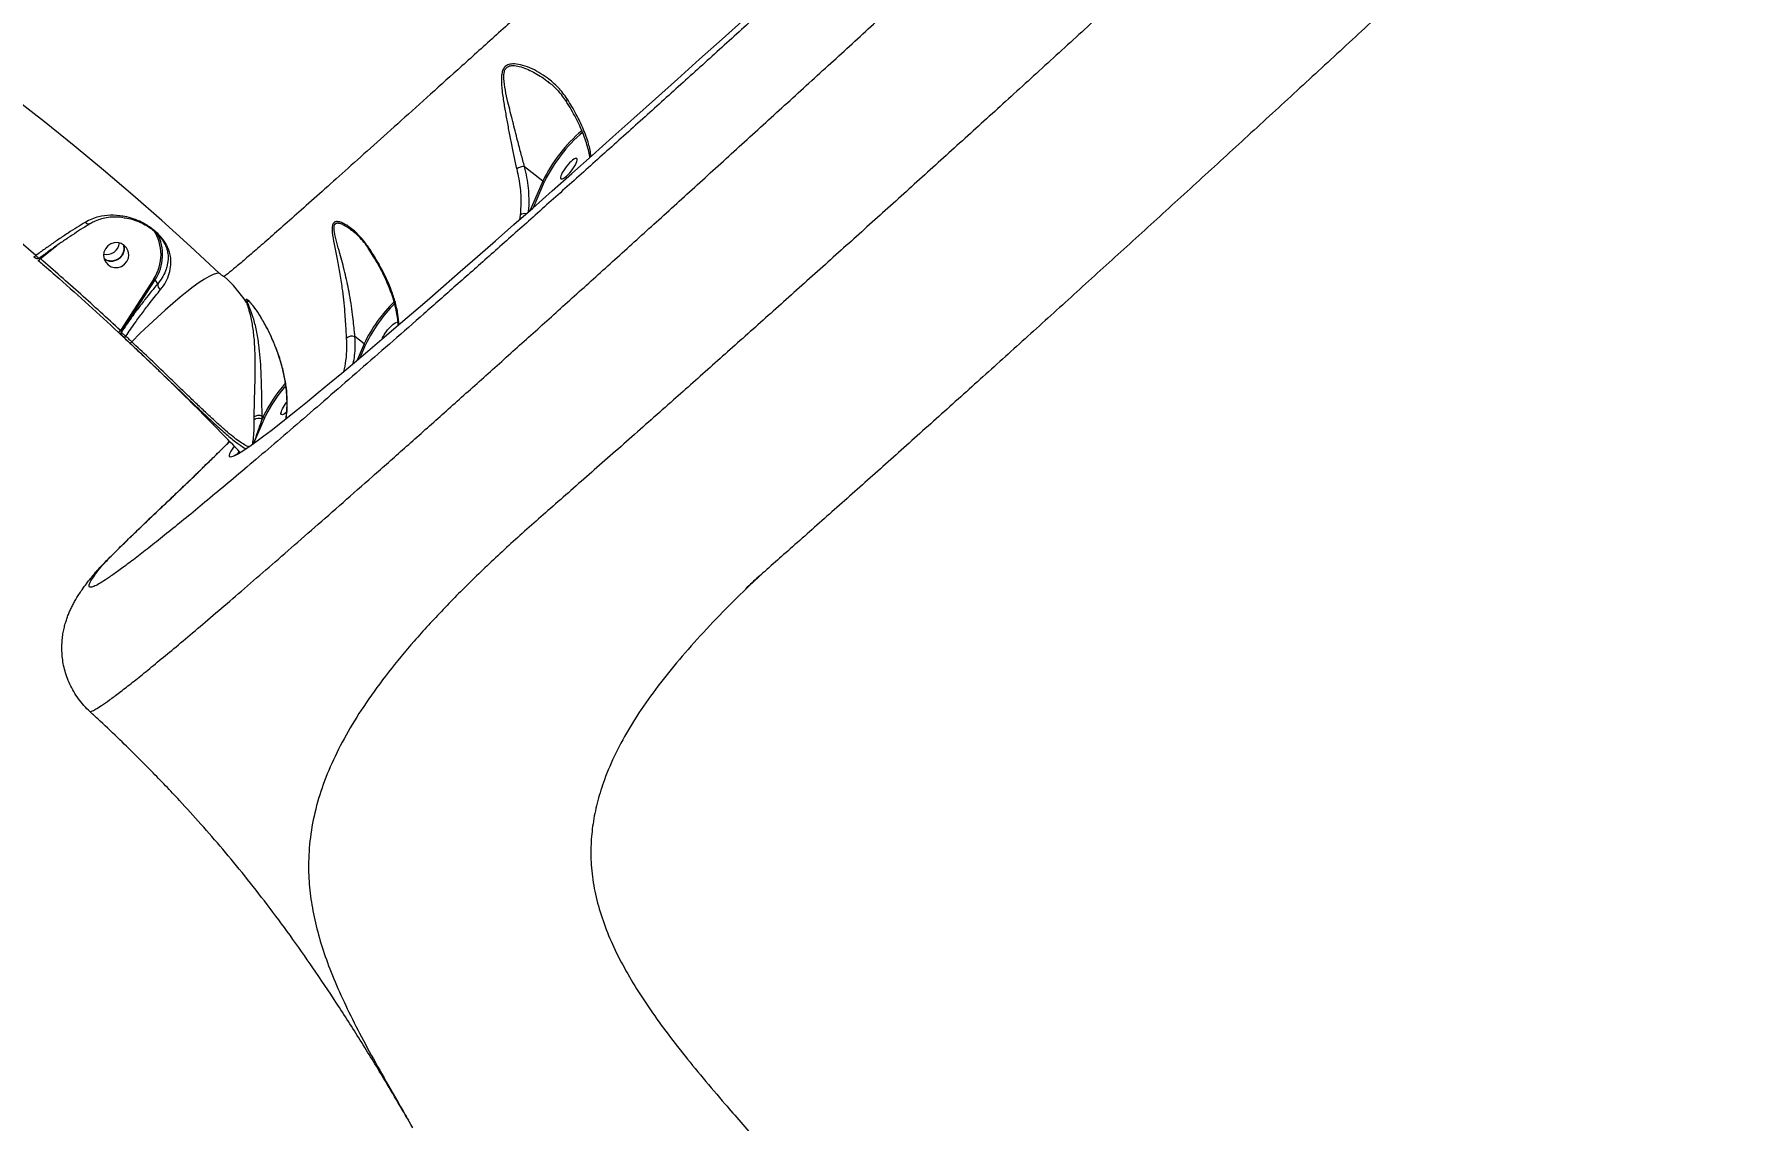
# Model space of a CAD drawing. Header units: millimetres. Extents: x -8422 to 28150, y -6982 to 5510.
# Drawn here: x 4501 to 5104, y 1010 to 1396 of the extents above; entities that cross this region are included whole.
import ezdxf

# ---------------------------------------------------------------- set-up
doc = ezdxf.new("R2010")
doc.units = ezdxf.units.MM
doc.layers.add('DIKOM_ОБЪЕКТ', color=7, linetype='Continuous')
doc.layers.add('DIKOM_РАЗМЕР_ОБЪЕКТА', color=7, linetype='Continuous')
doc.styles.add('style1', font='arial.ttf', dxfattribs={"width": 0.8})
doc.dimstyles.new('1-50', dxfattribs={"dimtxt": 300, "dimasz": 200, "dimexe": 100, "dimexo": 0, "dimgap": 100, "dimtad": 1, "dimdec": 0, "dimtxsty": 'style1', "dimcen": 0, "dimclrd": 7, "dimclre": 7, "dimadec": 1, "dimazin": 2, "dimtfac": 1, "dimtdec": 0, "dimtmove": 1, "dimatfit": 3, "dimfxl": 0, "dimlwd": 25, "dimlwe": 18, "dimarcsym": 0})

# ---------------------------------------------------------------- blocks, each defined once
blk = doc.blocks.new('*D1')
at = {"layer": 'Defpoints', "color": 0, "transparency": 16777216}
for p in [(-5348.28, 1737.01), (6047.45, 1360.22), (6047.45, -3315.33)]:
    blk.add_point(p, dxfattribs=at)
at = {"layer": 'DIKOM_РАЗМЕР_ОБЪЕКТА', "color": 7, "lineweight": 18, "transparency": 16777216}
for p, q in [((-5348.28, 1737.01), (-5348.28, -3415.33)), ((6047.45, 1360.22), (6047.45, -3415.33))]:
    blk.add_line(p, q, dxfattribs=at)
at = {"layer": 'DIKOM_РАЗМЕР_ОБЪЕКТА', "color": 7, "lineweight": 25, "transparency": 16777216}
blk.add_line((-5148.28, -3315.33), (5847.45, -3315.33), dxfattribs=at)
at = {"layer": 'DIKOM_РАЗМЕР_ОБЪЕКТА', "color": 7, "transparency": 16777216}
for points in [[(-5148.28, -3282), (-5148.28, -3348.67), (-5348.28, -3315.33)], [(5847.45, -3282), (5847.45, -3348.67), (6047.45, -3315.33)]]:
    blk.add_solid(points, dxfattribs=at)
at = {"layer": 'DIKOM_РАЗМЕР_ОБЪЕКТА', "color": 0, "transparency": 16777216, "insert": (349.59, -3062.16), "char_height": 300, "attachment_point": 5, "style": 'style1'}
blk.add_mtext('11400', dxfattribs=at)

msp = doc.modelspace()

# ---------------------------------------------------------------- linework, layer by layer
at = {"layer": 'DIKOM_ОБЪЕКТ', "color": 7, "linetype": 'Continuous', "lineweight": 15}
for p, q in [((4683.68, 1378.39), (4683.87, 1378.22)), ((4681.57, 1343.32), (4675.17, 1348.48)), ((4681.57, 1343.32), (4677.13, 1333.03)), ((4678.27, 1334.03), (4682.24, 1343.25)), ((4520.92, 1328.21), (4520.89, 1328.2)), ((4673.59, 1331.34), (4673.33, 1329.69)), ((4503.34, 1315.87), (4509.2, 1320.52)), ((4501.8, 1315.92), (4501.74, 1315.97)), ((4619.91, 1319.22), (4619.89, 1319.25)), ((4543.58, 1308.69), (4531.73, 1290.42)), ((4532.08, 1289.9), (4544.04, 1308.35)), ((4545, 1307), (4544.04, 1308.35)), ((4580.09, 1297.37), (4579.98, 1297.53)), ((4581.52, 1295.19), (4581.08, 1295.92)), ((4532.08, 1289.9), (4532.08, 1289.9)), ((4532.23, 1288.64), (4532.23, 1288.64)), ((4618.18, 1285.62), (4614.96, 1288.21)), ((4618.18, 1285.62), (4615.69, 1279.85)), ((4616.8, 1280.78), (4618.86, 1285.55)), ((4579.08, 1250.41), (4583.11, 1259.76)), ((4579.12, 1259.71), (4579.11, 1258.63)), ((4582.08, 1260.12), (4582.08, 1260.12)), ((4582.44, 1259.83), (4582.08, 1260.12)), ((4582.08, 1258.99), (4582.08, 1260.12)), ((4582.44, 1259.83), (4582.08, 1258.99)), ((4573.36, 1246.68), (4573.75, 1247.42)), ((4544.28, 1225.73), (4544.52, 1225.94)), ((4753.68, 1198.91), (4753.82, 1199.04))]:
    msp.add_line(p, q, dxfattribs=at)
at = {"layer": 'DIKOM_ОБЪЕКТ', "color": 7, "linetype": 'Continuous', "lineweight": 15, "flags": 128}
for points in [[(4573.68, 1246.8), (4574.61, 1247.37), (4576.22, 1248.42), (4578.09, 1249.71), (4580.21, 1251.23), (4582.58, 1252.99), (4585.2, 1254.98), (4588.06, 1257.2), (4591.17, 1259.66), (4594.52, 1262.34), (4598.1, 1265.24), (4601.93, 1268.37), (4605.98, 1271.72), (4610.26, 1275.29), (4614.77, 1279.07), (4619.5, 1283.07), (4624.45, 1287.27), (4629.61, 1291.67), (4634.98, 1296.28), (4640.56, 1301.09), (4646.33, 1306.09), (4652.3, 1311.27), (4658.47, 1316.65), (4664.81, 1322.2), (4671.34, 1327.93), (4678.04, 1333.83), (4684.91, 1339.89), (4691.94, 1346.12), (4699.13, 1352.5), (4706.47, 1359.04), (4713.96, 1365.72), (4721.59, 1372.53), (4729.35, 1379.49), (4737.23, 1386.57), (4745.24, 1393.77), (4753.35, 1401.09)], [(4566.77, 1310.76), (4556.65, 1320.14), (4546.44, 1329.35), (4536.14, 1338.38), (4525.76, 1347.22), (4515.32, 1355.88), (4504.8, 1364.35), (4494.23, 1372.61), (4483.61, 1380.67), (4472.94, 1388.52), (4463.8, 1395.04)], [(4501.73, 1317), (4495.7, 1322.14), (4489.65, 1327.22), (4483.57, 1332.23), (4477.47, 1337.18), (4471.35, 1342.07), (4465.21, 1346.89), (4459.05, 1351.65), (4452.87, 1356.34)], [(4527.38, 1313.66), (4528.46, 1313.01), (4529.69, 1312.7), (4530.97, 1312.74), (4532.18, 1313.14), (4533.24, 1313.87), (4534.06, 1314.85), (4534.56, 1316.02), (4534.72, 1317.28), (4534.51, 1318.53), (4533.96, 1319.66), (4533.1, 1320.59), (4532.02, 1321.24), (4530.79, 1321.55), (4529.51, 1321.51), (4528.3, 1321.11), (4527.24, 1320.38), (4526.43, 1319.4), (4525.92, 1318.23), (4525.77, 1316.97), (4525.97, 1315.72), (4526.53, 1314.59), (4527.38, 1313.66)], [(4566.77, 1310.76), (4565.83, 1310.64), (4564.65, 1310.24), (4563.22, 1309.56), (4561.57, 1308.6), (4559.69, 1307.37), (4557.6, 1305.88), (4555.33, 1304.15), (4552.89, 1302.18), (4550.29, 1299.99), (4547.57, 1297.6), (4544.73, 1295.02), (4541.8, 1292.28), (4538.81, 1289.4), (4535.78, 1286.4)], [(4533.04, 1287.89), (4533.3, 1287.64), (4533.57, 1287.4), (4533.83, 1287.15), (4534.09, 1286.9), (4534.35, 1286.66), (4534.62, 1286.41), (4534.88, 1286.16), (4535.14, 1285.92)], [(4535.78, 1286.4), (4535.52, 1286.65), (4535.25, 1286.89), (4534.99, 1287.14), (4534.73, 1287.39), (4534.47, 1287.63), (4534.2, 1287.88), (4533.94, 1288.12), (4533.68, 1288.37)], [(4572.26, 1249.52), (4571.64, 1248.66), (4570.94, 1247.56), (4570.5, 1246.7), (4570.31, 1246.08), (4570.38, 1245.69)], [(4570.38, 1245.69), (4570.71, 1245.55), (4571.3, 1245.65), (4572.15, 1245.98), (4573.25, 1246.56), (4573.68, 1246.8)]]:
    msp.add_lwpolyline(points, dxfattribs=at)
at = {"layer": 'DIKOM_ОБЪЕКТ', "color": 7, "linetype": 'Continuous', "lineweight": 15}
for centre, radius, start, end in [((4690.88, 1371.86), 0.929, 132.61405, 199.83245), ((4730.48, 1319.74), 54.3, 130.08243, 154.25762), ((4729.97, 1320.15), 53.03, 130.20213, 154.17396), ((4674.73, 1344.58), 3.93, 83.58658, 127.50424), ((4681.95, 1343.75), 0.574, 227.9648, 300.3726), ((4675.05, 1329.39), 2.44, 75.19556, 126.87696), ((4520.53, 1329.65), 1.49, 215.48155, 283.75347), ((4530.4, 1317.33), 15.75, 326.74274, 33.32519), ((4526.87, 1321.88), 4.54, 256.11557, 354.50956), ((4530.44, 1317.27), 16.27, 326.76478, 27.81149), ((4620.45, 1319.48), 0.6, 152.91973, 202.52087), ((4500.86, 1317.55), 1.03, 281.82912, 327.82258), ((4502.08, 1316.65), 1.48, 289.68669, 328.00245), ((4541.99, 1305.99), 3.12, 49.00159, 59.59224), ((4534.48, 1272.46), 50.41, 33.62727, 47.38008), ((4547.05, 1306.66), 2.08, 170.63013, 239.20754), ((4577.81, 1301.43), 1.72, 217.73588, 242.9217), ((4667.3, 1261.84), 54.57, 134.77892, 154.173), ((4666.89, 1262.2), 53.41, 135.13093, 154.07521), ((4530.48, 1291.27), 1.5, 287.79308, 325.77236), ((4532.91, 1289.36), 0.99, 147.04205, 226.67425), ((4532.91, 1289.36), 0.99, 147.04263, 226.67367), ((4532.55, 1289.2), 1.4, 290.47966, 323.49462), ((4534.62, 1287.26), 1.44, 291.08317, 323.17712), ((4613.9, 1285.6), 2.81, 67.78672, 135.84373), ((4618.56, 1286.04), 0.574, 227.97561, 300.36179), ((4627.84, 1238.27), 50.27, 138.38574, 154.5935), ((4627.15, 1238.81), 48.77, 138.90975, 154.55462), ((4580.88, 1256.47), 2.79, 64.66832, 129.37511), ((4582.82, 1260.26), 0.576, 227.92564, 300.07625)]:
    msp.add_arc(centre, radius, start, end, dxfattribs=at)
at = {"layer": 'DIKOM_ОБЪЕКТ', "color": 7, "linetype": 'Continuous', "lineweight": 15, "extrusion": (0, 0, -1)}
msp.add_ellipse((4690.84, 1347.77), major_axis=(-2.82, -3.57), ratio=0.25693, dxfattribs=at)
for centre, start_param, end_param in [((4627.35, 1289.71), 0.671157, 3.181745), ((4591.67, 1264.15), 5.306362, 7.876557)]:
    msp.add_ellipse(centre, major_axis=(-2.82, -3.57), ratio=0.25693, start_param=start_param, end_param=end_param, dxfattribs=at)
at = {"layer": 'DIKOM_ОБЪЕКТ', "color": 7, "linetype": 'Continuous', "lineweight": 15}
for points, knots in [([(5235.76, 1864.88), (5236.82, 1865.57), (5238.95, 1866.94), (5240.91, 1867.9), (5242.09, 1868.18), (5242.55, 1867.86), (5242.4, 1866.97), (5241.62, 1865.49), (5240.18, 1863.39), (5238.06, 1860.66), (5235.29, 1857.33), (5231.9, 1853.45), (5227.92, 1849.04), (5223.38, 1844.12), (5218.25, 1838.67), (5212.49, 1832.63), (5206.07, 1826), (5198.99, 1818.76), (5191.34, 1811.01), (5183.2, 1802.83), (5174.6, 1794.25), (5165.59, 1785.31), (5156.09, 1775.94), (5146.02, 1766.06), (5135.38, 1755.67), (5124.17, 1744.77), (5112.53, 1733.49), (5100.57, 1721.95), (5088.33, 1710.18), (5075.84, 1698.21), (5063.02, 1685.95), (5049.75, 1673.31), (5036.06, 1660.3), (5021.95, 1646.93), (5007.58, 1633.36), (4992.4, 1619.04), (4976.38, 1603.98), (4959.53, 1588.19), (4942.39, 1572.16), (4924.97, 1555.92), (4907.33, 1539.52), (4890.53, 1523.94), (4874.63, 1509.22), (4859.64, 1495.39), (4844.69, 1481.62), (4829.66, 1467.81), (4814.58, 1453.98), (4799.47, 1440.17), (4784.52, 1426.53), (4769.88, 1413.21), (4755.58, 1400.24), (4741.64, 1387.61), (4727.93, 1375.24), (4714.37, 1363.03), (4700.97, 1351), (4687.77, 1339.2), (4674.92, 1327.74), (4662.57, 1316.76), (4650.72, 1306.27), (4639.37, 1296.27), (4628.44, 1286.67), (4617.84, 1277.42), (4607.62, 1268.53), (4597.8, 1260.05), (4588.5, 1252.06), (4579.82, 1244.66), (4571.76, 1237.85), (4564.31, 1231.61), (4557.41, 1225.9), (4551.01, 1220.67), (4545.14, 1215.95), (4539.83, 1211.77), (4535.15, 1208.17), (4531.14, 1205.21), (4527.8, 1202.85), (4525.1, 1201.09), (4523.01, 1199.91), (4521.53, 1199.3), (4520.69, 1199.29), (4520.5, 1199.88), (4520.96, 1201.08), (4521.93, 1202.66), (4523.16, 1204.39), (4524.08, 1205.57), (4524.54, 1206.16)], [0, 0, 0, 0, 0.014465, 0.028965, 0.040896, 0.052838, 0.06478, 0.076711, 0.088989, 0.101279, 0.113569, 0.125847, 0.137779, 0.149722, 0.161665, 0.173598, 0.185878, 0.198169, 0.210461, 0.222741, 0.234655, 0.246579, 0.258503, 0.270416, 0.282674, 0.294944, 0.307213, 0.319472, 0.331406, 0.34335, 0.355294, 0.367228, 0.379509, 0.391801, 0.404093, 0.416374, 0.43016, 0.443953, 0.457739, 0.471823, 0.485915, 0.499998, 0.511916, 0.523844, 0.535771, 0.547689, 0.559953, 0.572228, 0.584503, 0.596767, 0.608684, 0.620612, 0.63254, 0.644457, 0.65672, 0.668993, 0.681267, 0.69353, 0.705463, 0.717406, 0.729349, 0.741282, 0.753561, 0.765852, 0.778142, 0.790422, 0.802353, 0.814295, 0.826236, 0.838167, 0.850446, 0.862736, 0.875027, 0.887306, 0.899222, 0.911149, 0.923075, 0.934991, 0.947253, 0.959525, 0.971798, 0.98406, 0.992027, 1, 1, 1, 1]), ([(4520.8, 1155.4), (4520.8, 1155.39), (4520.82, 1155.17), (4521.47, 1155.34), (4522.83, 1155.96), (4524.98, 1157.31), (4527.8, 1159.29), (4531.29, 1161.89), (4535.4, 1165.08), (4540.11, 1168.85), (4545.44, 1173.21), (4551.45, 1178.2), (4558.15, 1183.83), (4565.55, 1190.12), (4573.57, 1197), (4582.11, 1204.38), (4591.14, 1212.23), (4600.63, 1220.52), (4610.64, 1229.32), (4621.26, 1238.68), (4632.49, 1248.63), (4644.32, 1259.15), (4656.62, 1270.13), (4669.25, 1281.43), (4682.16, 1293.03), (4695.33, 1304.88), (4708.86, 1317.09), (4722.85, 1329.75), (4737.3, 1342.86), (4752.2, 1356.4), (4767.37, 1370.22), (4782.64, 1384.15), (4797.98, 1398.18), (4813.36, 1412.27), (4828.9, 1426.53), (4844.71, 1441.07), (4860.78, 1455.87), (4877.09, 1470.92), (4893.45, 1486.03), (4910.5, 1501.81), (4928.21, 1518.23), (4946.55, 1535.26), (4964.92, 1552.35), (4983.27, 1569.46), (5001.57, 1586.55), (5018.71, 1602.59), (5034.7, 1617.59), (5049.56, 1631.55), (5064.17, 1645.3), (5078.63, 1658.95), (5092.92, 1672.46), (5107, 1685.81), (5120.72, 1698.83), (5133.89, 1711.38), (5146.53, 1723.45), (5158.62, 1735.03), (5170.27, 1746.22), (5181.57, 1757.11), (5192.47, 1767.66), (5202.96, 1777.84), (5212.9, 1787.54), (5222.19, 1796.64), (5230.83, 1805.16), (5238.83, 1813.09), (5246.25, 1820.49), (5253.14, 1827.42), (5259.46, 1833.85), (5265.19, 1839.74), (5270.27, 1845.04), (5274.62, 1849.68), (5278.27, 1853.67), (5281.23, 1857.03), (5283.54, 1859.78), (5285.22, 1861.97), (5286.17, 1863.48), (5286.51, 1864.3), (5286.29, 1864.4), (5286.23, 1864.42)], [0, 0, 0, 0, 0.001026, 0.014265, 0.027883, 0.041515, 0.055146, 0.068765, 0.082025, 0.095295, 0.108566, 0.121825, 0.135471, 0.149129, 0.162788, 0.176434, 0.189694, 0.202966, 0.216238, 0.229498, 0.243144, 0.256803, 0.270461, 0.284108, 0.297351, 0.310606, 0.32386, 0.337103, 0.35073, 0.36437, 0.378009, 0.391636, 0.40488, 0.418136, 0.431392, 0.444636, 0.458265, 0.471907, 0.485548, 0.499177, 0.514498, 0.529828, 0.545148, 0.5608, 0.576461, 0.592112, 0.605374, 0.618647, 0.63192, 0.645182, 0.658829, 0.672489, 0.686148, 0.699796, 0.713035, 0.726285, 0.739535, 0.752774, 0.766397, 0.780031, 0.793666, 0.807288, 0.820549, 0.833821, 0.847093, 0.860354, 0.874002, 0.887662, 0.901323, 0.914971, 0.928227, 0.941495, 0.954762, 0.968018, 0.981661, 0.995317, 1, 1, 1, 1]), ([(5202.38, 1707.22), (5198.56, 1703.48), (5190.92, 1696), (5178.9, 1684.28), (5166.49, 1672.22), (5153.55, 1659.7), (5140.1, 1646.73), (5126.15, 1633.32), (5111.85, 1619.62), (5097.37, 1605.79), (5082.75, 1591.86), (5068, 1577.87), (5053.02, 1563.7), (5037.7, 1549.24), (5022.05, 1534.51), (5006.08, 1519.54), (4989.99, 1504.48), (4973.94, 1489.52), (4957.97, 1474.67), (4942.1, 1459.97), (4926.22, 1445.28), (4910.2, 1430.52), (4894.07, 1415.7), (4877.86, 1400.84), (4861.75, 1386.13), (4845.93, 1371.72), (4830.43, 1357.65), (4815.25, 1343.91), (4800.29, 1330.4), (4785.41, 1317.02), (4770.67, 1303.79), (4756.07, 1290.75), (4741.81, 1278.04), (4727.14, 1265.01), (4712.17, 1251.77), (4696.97, 1238.38), (4687.34, 1229.95), (4682.53, 1225.74)], [0, 0, 0, 0, 0.027716, 0.055456, 0.083195, 0.110911, 0.139432, 0.167979, 0.196526, 0.225047, 0.252759, 0.280495, 0.308231, 0.335942, 0.364457, 0.392998, 0.421539, 0.450054, 0.477791, 0.505552, 0.533314, 0.561051, 0.589595, 0.618166, 0.646737, 0.675281, 0.70299, 0.730722, 0.758455, 0.786163, 0.814675, 0.843213, 0.871751, 0.900263, 0.933502, 0.966761, 1, 1, 1, 1]), ([(4943.57, 1645.43), (4939.06, 1641.31), (4930.02, 1633.07), (4916.19, 1620.49), (4902.19, 1607.8), (4887.45, 1594.47), (4871.98, 1580.51), (4855.8, 1565.95), (4839.56, 1551.36), (4823.34, 1536.81), (4807.22, 1522.37), (4791.42, 1508.23), (4775.97, 1494.41), (4760.89, 1480.93), (4746.06, 1467.67), (4731.55, 1454.69), (4717.42, 1442.06), (4703.46, 1429.56), (4689.74, 1417.27), (4676.31, 1405.22), (4663.49, 1393.71), (4651.49, 1382.94), (4640.34, 1372.92), (4630, 1363.63), (4620.33, 1354.96), (4611.38, 1346.94), (4603.19, 1339.61), (4595.82, 1333.04), (4589.28, 1327.25), (4583.55, 1322.21), (4578.58, 1317.88), (4574.41, 1314.31), (4570.99, 1311.44), (4569.4, 1310.18), (4568.61, 1309.56)], [0, 0, 0, 0, 0.028458, 0.056951, 0.085444, 0.113902, 0.145926, 0.178052, 0.21023, 0.242406, 0.274529, 0.30655, 0.337558, 0.368663, 0.399818, 0.430971, 0.462074, 0.493079, 0.525948, 0.558875, 0.591803, 0.624672, 0.656167, 0.687761, 0.719407, 0.751054, 0.782652, 0.81415, 0.845049, 0.876038, 0.907073, 0.93811, 0.9691, 1, 1, 1, 1]), ([(5215.09, 1626.07), (5213.69, 1624.7), (5210.16, 1621.27), (5204.35, 1615.62), (5197.68, 1609.16), (5190.87, 1602.58), (5183.92, 1595.89), (5176.81, 1589.05), (5169.57, 1582.1), (5162.2, 1575.03), (5154.71, 1567.88), (5147.12, 1560.63), (5139.41, 1553.29), (5131.57, 1545.83), (5123.6, 1538.26), (5115.52, 1530.61), (5107.36, 1522.88), (5099.12, 1515.11), (5090.84, 1507.29), (5082.52, 1499.46), (5074.15, 1491.59), (5065.7, 1483.66), (5057.17, 1475.66), (5048.56, 1467.61), (5039.91, 1459.53), (5031.22, 1451.42), (5022.5, 1443.3), (5013.76, 1435.16), (5004.98, 1427.01), (4996.21, 1418.88), (4987.46, 1410.77), (4978.71, 1402.67), (4969.94, 1394.57), (4961.17, 1386.48), (4952.43, 1378.43), (4943.71, 1370.41), (4935.02, 1362.43), (4926.35, 1354.48), (4917.71, 1346.57), (4909.09, 1338.7), (4900.52, 1330.87), (4892, 1323.1), (4883.56, 1315.42), (4875.21, 1307.83), (4866.95, 1300.34), (4858.78, 1292.95), (4850.7, 1285.64), (4842.71, 1278.43), (4834.8, 1271.31), (4826.97, 1264.27), (4819.22, 1257.32), (4811.6, 1250.49), (4804.12, 1243.8), (4796.77, 1237.25), (4789.53, 1230.8), (4782.39, 1224.46), (4775.37, 1218.25), (4768.78, 1212.42), (4764.61, 1208.74), (4762.66, 1207.03)], [0, 0, 0, 0, 0.011719, 0.029537, 0.047244, 0.064798, 0.082514, 0.100211, 0.117907, 0.135617, 0.153372, 0.170925, 0.188578, 0.206307, 0.224086, 0.241889, 0.259685, 0.277443, 0.295135, 0.312735, 0.330227, 0.347812, 0.365495, 0.383173, 0.400862, 0.418581, 0.436229, 0.453901, 0.471621, 0.489306, 0.506877, 0.524424, 0.542111, 0.559763, 0.577395, 0.595018, 0.612647, 0.63029, 0.64796, 0.665671, 0.683435, 0.701179, 0.718904, 0.73657, 0.754196, 0.771801, 0.789404, 0.807019, 0.824662, 0.842353, 0.86011, 0.877953, 0.895545, 0.913199, 0.930944, 0.948754, 0.966602, 0.984463, 1, 1, 1, 1]), ([(4690.25, 1372.54), (4689.24, 1373.93), (4687.22, 1376.7), (4683.66, 1379.7), (4680.22, 1381.99), (4677.02, 1383.61), (4673.88, 1384.67), (4671.17, 1385.06), (4669.21, 1384.72), (4667.97, 1383.82), (4667.31, 1382.56), (4666.99, 1381.16), (4666.84, 1378.78), (4667.11, 1375.26), (4667.84, 1370.69), (4668.62, 1366.08), (4669.47, 1361.5), (4670.37, 1356.83), (4671.29, 1352.12), (4671.99, 1349.16), (4672.34, 1347.69)], [0, 0, 0, 0, 0.083172, 0.16645, 0.223546, 0.280754, 0.337623, 0.38401, 0.415798, 0.442854, 0.469841, 0.494248, 0.518726, 0.58943, 0.660399, 0.727083, 0.793946, 0.860516, 0.930332, 1, 1, 1, 1]), ([(4675.17, 1348.48), (4674.75, 1349.95), (4673.9, 1352.95), (4672.5, 1358.4), (4670.92, 1364.63), (4669.42, 1370.58), (4668.29, 1375.64), (4667.69, 1379.3), (4667.77, 1381.94), (4668.43, 1383.42), (4669.49, 1384.21), (4671.18, 1384.44), (4673.37, 1384.06), (4675.81, 1383.22), (4679.13, 1381.6), (4681.85, 1380.03), (4683.46, 1378.58), (4683.68, 1378.39)], [0, 0, 0, 0, 0.085246, 0.17336, 0.295715, 0.421634, 0.501202, 0.582106, 0.635164, 0.663605, 0.691809, 0.725899, 0.77159, 0.823491, 0.875492, 0.983058, 1, 1, 1, 1]), ([(4690.02, 1371.56), (4689.57, 1372.23), (4688.63, 1373.67), (4686.85, 1375.67), (4685.19, 1377.28), (4684.06, 1378.14), (4683.7, 1378.4)], [0, 0, 0, 0, 0.258242, 0.551426, 0.858947, 1, 1, 1, 1]), ([(4698.3, 1351.77), (4698.29, 1351.89), (4698.2, 1352.71), (4697.81, 1354.42), (4697.13, 1356.89), (4696.2, 1359.51), (4695.06, 1362.24), (4693.71, 1365.07), (4692.15, 1367.98), (4690.9, 1370.14), (4690.12, 1371.34), (4690, 1371.54)], [0, 0, 0, 0, 0.022913, 0.15918, 0.295661, 0.432385, 0.568168, 0.70344, 0.838795, 0.97399, 1, 1, 1, 1]), ([(4698.77, 1352.18), (4698.52, 1353.63), (4698, 1356.62), (4696.13, 1361.69), (4693.6, 1367.04), (4691.38, 1370.69), (4690.25, 1372.54)], [0, 0, 0, 0, 0.24855, 0.51626, 0.755651, 1, 1, 1, 1]), ([(4672.34, 1347.69), (4672.6, 1346.52), (4673.38, 1343.11), (4674.03, 1337.51), (4673.74, 1333.41), (4673.59, 1331.34)], [0, 0, 0, 0, 0.203549, 0.596838, 1, 1, 1, 1]), ([(4676.55, 1332.53), (4676.59, 1332.94), (4676.75, 1334.46), (4676.78, 1337.21), (4676.56, 1340.84), (4676.05, 1344.6), (4675.46, 1347.18), (4675.17, 1348.48)], [0, 0, 0, 0, 0.082771, 0.308791, 0.534812, 0.767406, 1, 1, 1, 1]), ([(4519.32, 1328.78), (4518.32, 1328.18), (4516.32, 1326.97), (4513.15, 1324.94), (4509.86, 1322.76), (4506.56, 1320.48), (4503.84, 1318.54), (4502.26, 1317.38), (4501.73, 1317)], [0, 0, 0, 0, 0.182792, 0.365591, 0.553748, 0.741904, 0.914193, 1, 1, 1, 1]), ([(4520.9, 1328.18), (4520.3, 1327.82), (4518.76, 1326.89), (4516.16, 1325.23), (4513.12, 1323.23), (4510, 1321.09), (4506.81, 1318.84), (4504.44, 1317.12), (4503.13, 1316.14), (4502.91, 1315.98)], [0, 0, 0, 0, 0.109155, 0.278526, 0.449181, 0.620728, 0.79275, 0.964762, 1, 1, 1, 1]), ([(4545.99, 1304.88), (4546.67, 1305.8), (4548.03, 1307.64), (4549.21, 1310.63), (4549.77, 1313.67), (4549.62, 1316.34), (4549.07, 1318.55), (4548.4, 1320.21), (4547.54, 1321.76), (4546.35, 1323.42), (4544.55, 1325.33), (4542.35, 1327.03), (4540.34, 1328.26), (4538.16, 1329.35), (4535.56, 1330.32), (4532.11, 1331.13), (4528.23, 1331.41), (4524.57, 1330.92), (4521.59, 1329.99), (4520.07, 1329.19), (4519.32, 1328.78)], [0, 0, 0, 0, 0.072775, 0.145625, 0.222085, 0.298516, 0.340926, 0.383291, 0.416482, 0.44961, 0.498642, 0.547787, 0.580846, 0.613966, 0.671082, 0.728316, 0.813203, 0.898075, 0.949048, 1, 1, 1, 1]), ([(4532.77, 1330.41), (4532.38, 1330.47), (4531.21, 1330.64), (4529.23, 1330.65), (4526.84, 1330.43), (4524.5, 1329.86), (4522.51, 1329.13), (4521.38, 1328.46), (4520.93, 1328.19)], [0, 0, 0, 0, 0.090684, 0.279154, 0.478282, 0.678117, 0.871429, 1, 1, 1, 1]), ([(4532.98, 1330.4), (4533.13, 1330.39), (4534.15, 1330.33), (4536.11, 1329.77), (4538.47, 1328.94), (4540.47, 1327.94), (4542.29, 1326.85), (4544.3, 1325.3), (4545.9, 1323.58), (4546.94, 1322.1), (4547.68, 1320.73), (4548.24, 1319.26), (4548.66, 1317.29), (4548.77, 1315.47), (4548.46, 1314.19), (4548.36, 1313.81)], [0, 0, 0, 0, 0.017391, 0.122711, 0.230077, 0.288921, 0.349219, 0.435371, 0.521393, 0.58031, 0.640941, 0.719009, 0.798215, 0.941134, 1, 1, 1, 1]), ([(4619.91, 1319.76), (4618.85, 1321.19), (4616.72, 1324.06), (4613.63, 1326.7), (4611.28, 1328.17), (4609.78, 1328.85), (4608.36, 1329.13), (4607.35, 1328.7), (4606.92, 1327.72), (4606.81, 1326.54), (4606.95, 1324.4), (4607.53, 1321.05), (4608.55, 1316.27), (4609.52, 1311.08), (4610.32, 1305.99), (4610.9, 1301.23), (4611.28, 1297.23), (4611.54, 1293.58), (4611.73, 1290.38), (4611.83, 1288.49), (4611.88, 1287.56)], [0, 0, 0, 0, 0.088107, 0.176018, 0.208486, 0.24086, 0.274383, 0.308217, 0.337712, 0.365322, 0.393014, 0.473609, 0.554494, 0.64048, 0.726386, 0.789653, 0.852836, 0.902741, 0.952584, 1, 1, 1, 1]), ([(4614.96, 1288.21), (4614.91, 1288.76), (4614.77, 1290.22), (4614.51, 1292.85), (4614.12, 1296.27), (4613.58, 1300.05), (4612.91, 1303.93), (4612.16, 1307.59), (4611.1, 1312.22), (4609.82, 1316.96), (4608.49, 1321.69), (4607.75, 1324.58), (4607.51, 1326.43), (4607.53, 1327.45), (4607.85, 1328.26), (4608.43, 1328.51), (4609.19, 1328.53), (4610.14, 1328.28), (4611.51, 1327.58), (4612.8, 1326.76), (4613.61, 1326.1), (4613.98, 1325.8)], [0, 0, 0, 0, 0.034708, 0.092104, 0.151099, 0.224, 0.298465, 0.36452, 0.430597, 0.566532, 0.651694, 0.738271, 0.766687, 0.795662, 0.827132, 0.858025, 0.863917, 0.900758, 0.935219, 0.970429, 1, 1, 1, 1]), ([(4619.9, 1319.26), (4619.76, 1319.48), (4619.12, 1320.53), (4617.76, 1322.21), (4615.93, 1324.21), (4614.61, 1325.3), (4613.99, 1325.81)], [0, 0, 0, 0, 0.08506, 0.399677, 0.716875, 1, 1, 1, 1]), ([(4525.98, 1315.87), (4526.26, 1315.67), (4526.93, 1315.19), (4528.29, 1314.93), (4529.8, 1315.1), (4531.19, 1315.77), (4532.29, 1316.85), (4532.95, 1318.22), (4533.17, 1319.61), (4532.93, 1320.44), (4532.83, 1320.78)], [0, 0, 0, 0, 0.090256, 0.225657, 0.361065, 0.496458, 0.631859, 0.767257, 0.902658, 1, 1, 1, 1]), ([(4532.81, 1320.79), (4532.9, 1320.54), (4533.15, 1319.82), (4533.02, 1318.51), (4532.46, 1317.1), (4531.43, 1315.95), (4530.09, 1315.19), (4528.58, 1314.93), (4527.14, 1315.12), (4526.36, 1315.61), (4526, 1315.83)], [0, 0, 0, 0, 0.072395, 0.208091, 0.343783, 0.479482, 0.615172, 0.750873, 0.886557, 1, 1, 1, 1]), ([(4630.54, 1292.48), (4630.46, 1293.69), (4630.31, 1296.27), (4629.28, 1300.59), (4627.73, 1305.19), (4625.69, 1309.84), (4623.15, 1314.7), (4620.99, 1318.08), (4619.91, 1319.76)], [0, 0, 0, 0, 0.166289, 0.355413, 0.517103, 0.679241, 0.840727, 1, 1, 1, 1]), ([(4501.07, 1316.54), (4501.08, 1316.54), (4501.16, 1316.47), (4501.32, 1316.33), (4501.48, 1316.19), (4501.57, 1316.11), (4501.59, 1316.1), (4501.59, 1316.09)], [0, 0, 0, 0, 0.007028, 0.359618, 0.712499, 0.929598, 1, 1, 1, 1]), ([(4502.91, 1316), (4502.89, 1315.98), (4502.81, 1315.9), (4502.6, 1315.83), (4502.34, 1315.78), (4502.12, 1315.81), (4501.95, 1315.86), (4501.82, 1315.92), (4501.74, 1315.97), (4501.71, 1316), (4501.69, 1316.01), (4501.67, 1316.03), (4501.65, 1316.05), (4501.62, 1316.07), (4501.59, 1316.09)], [0, 0, 0, 0, 0.035295, 0.224475, 0.379889, 0.511373, 0.620201, 0.705482, 0.763709, 0.790019, 0.808809, 0.835943, 0.897097, 1, 1, 1, 1]), ([(4502.89, 1316), (4502.89, 1316), (4502.88, 1315.97), (4502.75, 1316.06), (4502.5, 1316.26), (4502.18, 1316.55), (4501.88, 1316.85), (4501.73, 1317)], [0, 0, 0, 0, 0.073223, 0.336091, 0.49142, 0.744068, 1, 1, 1, 1]), ([(4502.58, 1315.26), (4503.08, 1314.83), (4505.56, 1312.68), (4515.13, 1304.33), (4524.01, 1296.2), (4530.94, 1289.84)], [0, 0, 0, 0, 0.05171, 0.258553, 1, 1, 1, 1]), ([(4503.34, 1315.87), (4503.28, 1315.89), (4503.17, 1315.94), (4503.03, 1315.99), (4502.93, 1316.03), (4502.9, 1316.04), (4502.9, 1316.04), (4502.91, 1316.04)], [0, 0, 0, 0, 0.259844, 0.511576, 0.750417, 0.978242, 1, 1, 1, 1]), ([(4531.73, 1290.42), (4527.06, 1294.73), (4517.71, 1303.34), (4508.13, 1311.69), (4503.34, 1315.87)], [0, 0, 0, 0, 0.49992, 1, 1, 1, 1]), ([(4548.36, 1313.81), (4548.26, 1313.26), (4548.01, 1311.83), (4546.94, 1309.52), (4545.65, 1307.85), (4545, 1307)], [0, 0, 0, 0, 0.240024, 0.615672, 1, 1, 1, 1]), ([(4630.29, 1292.26), (4630.27, 1292.77), (4630.22, 1294.04), (4629.89, 1296.29), (4629.32, 1298.96), (4628.52, 1301.77), (4627.51, 1304.68), (4626.28, 1307.67), (4624.87, 1310.68), (4623.27, 1313.71), (4621.62, 1316.56), (4620.43, 1318.4), (4619.9, 1319.22)], [0, 0, 0, 0, 0.072765, 0.184263, 0.294704, 0.4043, 0.513147, 0.618941, 0.722279, 0.823376, 0.921909, 1, 1, 1, 1]), ([(4568.61, 1309.56), (4568.57, 1309.55), (4568.5, 1309.52), (4568.26, 1309.62), (4567.96, 1309.8), (4567.64, 1310.03), (4567.31, 1310.28), (4567, 1310.54), (4566.84, 1310.69), (4566.77, 1310.76)], [0, 0, 0, 0, 0.194399, 0.403702, 0.553915, 0.690994, 0.835041, 0.921928, 1, 1, 1, 1]), ([(4545, 1307), (4544.26, 1306.11), (4542.77, 1304.33), (4540.43, 1301.36), (4538.01, 1298.18), (4535.22, 1294.39), (4533.23, 1291.54), (4532.08, 1289.9)], [0, 0, 0, 0, 0.182559, 0.365117, 0.553033, 0.740946, 1, 1, 1, 1]), ([(4533.68, 1288.37), (4534.77, 1289.95), (4536.78, 1292.87), (4539.68, 1296.85), (4542.74, 1300.9), (4544.79, 1303.41), (4545.99, 1304.88)], [0, 0, 0, 0, 0.258079, 0.475006, 0.694078, 1, 1, 1, 1]), ([(4581, 1296.09), (4580.32, 1297.11), (4579.36, 1298.55), (4578.12, 1300.02), (4577.29, 1300.88), (4576.57, 1301.46), (4576.19, 1301.4), (4576.3, 1300.85), (4576.43, 1300.43), (4576.45, 1300.38)], [0, 0, 0, 0, 0.286509, 0.401567, 0.51631, 0.657466, 0.799391, 0.97635, 1, 1, 1, 1]), ([(4576.45, 1300.38), (4576.68, 1299.68), (4577.15, 1298.27), (4578.04, 1295.05), (4578.77, 1290.96), (4579.27, 1286.07), (4579.47, 1281.06), (4579.48, 1276.41), (4579.4, 1271.97), (4579.28, 1268.1), (4579.18, 1264.59), (4579.12, 1261.85), (4579.12, 1260.31), (4579.12, 1259.71)], [0, 0, 0, 0, 0.089953, 0.180155, 0.30684, 0.433485, 0.539377, 0.645176, 0.73057, 0.815883, 0.885729, 0.955519, 1, 1, 1, 1]), ([(4577.03, 1299.9), (4576.91, 1300.21), (4576.69, 1300.78), (4576.79, 1301.07), (4577.18, 1300.79), (4577.37, 1300.66)], [0, 0, 0, 0, 0.395151, 0.712106, 1, 1, 1, 1]), ([(4582.08, 1260.12), (4582.08, 1260.12), (4582.08, 1260.66), (4581.99, 1262.13), (4581.95, 1264.74), (4581.89, 1268.14), (4581.81, 1271.89), (4581.67, 1276.2), (4581.39, 1280.73), (4580.88, 1285.64), (4580.07, 1290.47), (4579.05, 1294.53), (4577.92, 1297.75), (4577.33, 1299.18), (4577.03, 1299.9)], [0, 0, 0, 0, 0.000017, 0.041178, 0.110031, 0.178951, 0.263818, 0.348772, 0.455406, 0.562138, 0.691246, 0.8204, 0.910331, 1, 1, 1, 1]), ([(4579.58, 1298.11), (4579.3, 1298.47), (4578.79, 1299.17), (4578.12, 1299.94), (4577.64, 1300.43), (4577.47, 1300.58), (4577.4, 1300.63)], [0, 0, 0, 0, 0.33269, 0.626057, 0.858095, 1, 1, 1, 1]), ([(4581.05, 1295.91), (4580.95, 1296.09), (4580.64, 1296.61), (4580.31, 1297.07), (4580.09, 1297.37)], [0, 0, 0, 0, 0.339077, 1, 1, 1, 1]), ([(4581, 1296.09), (4581, 1296.07), (4581.02, 1296.01), (4581.05, 1295.96), (4581.08, 1295.92)], [0, 0, 0, 0, 0.271872, 1, 1, 1, 1]), ([(4590.53, 1259.15), (4590.66, 1260.05), (4590.96, 1262.12), (4591, 1265.72), (4590.7, 1269.89), (4589.97, 1274.4), (4588.75, 1279.22), (4587.17, 1283.83), (4585.35, 1288.12), (4583.44, 1292.01), (4581.81, 1294.73), (4581, 1296.09)], [0, 0, 0, 0, 0.097275, 0.223765, 0.351832, 0.4803, 0.608549, 0.736314, 0.824236, 0.9123, 1, 1, 1, 1]), ([(4530.94, 1289.84), (4531.07, 1289.72), (4531.32, 1289.48), (4531.69, 1289.14), (4531.98, 1288.87), (4532.16, 1288.7), (4532.21, 1288.66), (4532.23, 1288.64)], [0, 0, 0, 0, 0.218232, 0.436762, 0.653018, 0.86574, 1, 1, 1, 1]), ([(4532.08, 1289.9), (4532.07, 1289.9), (4532.05, 1289.91), (4532, 1289.98), (4531.91, 1290.1), (4531.82, 1290.26), (4531.76, 1290.37), (4531.73, 1290.42)], [0, 0, 0, 0, 0.127735, 0.330947, 0.543861, 0.768298, 1, 1, 1, 1]), ([(4533.68, 1288.37), (4533.53, 1288.48), (4533.22, 1288.74), (4532.83, 1289.08), (4532.48, 1289.4), (4532.21, 1289.68), (4532.1, 1289.84), (4532.08, 1289.89), (4532.08, 1289.9)], [0, 0, 0, 0, 0.18051, 0.402915, 0.530995, 0.749612, 0.966405, 1, 1, 1, 1]), ([(4590.45, 1259.09), (4590.53, 1259.61), (4590.76, 1261.05), (4590.88, 1263.65), (4590.85, 1266.72), (4590.58, 1269.91), (4590.09, 1273.12), (4589.37, 1276.48), (4588.43, 1279.86), (4587.34, 1283.1), (4586.17, 1286.13), (4584.93, 1288.91), (4583.82, 1291.18), (4583.05, 1292.55), (4582.78, 1293.02)], [0, 0, 0, 0, 0.060942, 0.170145, 0.280383, 0.376722, 0.478948, 0.576524, 0.669982, 0.760089, 0.834929, 0.903588, 0.967196, 1, 1, 1, 1]), ([(4574.24, 1247.17), (4571.89, 1249.61), (4566.83, 1254.87), (4558.97, 1262.81), (4550.69, 1271.02), (4542.35, 1279.09), (4536.09, 1285.06), (4532.59, 1288.29), (4531.91, 1288.93)], [0, 0, 0, 0, 0.169548, 0.365535, 0.561346, 0.756941, 0.952278, 1, 1, 1, 1]), ([(4532.23, 1288.64), (4532.23, 1288.64), (4532.25, 1288.62), (4532.32, 1288.56), (4532.46, 1288.43), (4532.63, 1288.27), (4532.82, 1288.09), (4532.97, 1287.95), (4533.04, 1287.89)], [0, 0, 0, 0, 0.034001, 0.252291, 0.47054, 0.597932, 0.819274, 1, 1, 1, 1]), ([(4535.14, 1285.92), (4536.59, 1284.55), (4539.52, 1281.79), (4543.47, 1278.02), (4546.95, 1274.69), (4549.96, 1271.79), (4552.92, 1268.92), (4555.8, 1266.15), (4558.55, 1263.52), (4561.17, 1261.01), (4563.69, 1258.65), (4566.06, 1256.47), (4568.25, 1254.51), (4570.28, 1252.77), (4572.14, 1251.26), (4574.29, 1249.62), (4575.52, 1248.92), (4576.3, 1248.47)], [0, 0, 0, 0, 0.084048, 0.169298, 0.228587, 0.287873, 0.348892, 0.40991, 0.469246, 0.528581, 0.589649, 0.650716, 0.710028, 0.769338, 0.830374, 0.891408, 1, 1, 1, 1]), ([(4577.29, 1249.17), (4577.19, 1249.19), (4576.66, 1249.31), (4575.34, 1250.06), (4573.34, 1251.4), (4571.04, 1253.2), (4568.44, 1255.42), (4565.53, 1258.03), (4562.37, 1260.97), (4558.96, 1264.21), (4555.33, 1267.69), (4551.54, 1271.35), (4547.01, 1275.72), (4541.72, 1280.79), (4537.76, 1284.53), (4535.78, 1286.4)], [0, 0, 0, 0, 0.019671, 0.101002, 0.176396, 0.252031, 0.327425, 0.402801, 0.478416, 0.553792, 0.629159, 0.704765, 0.78013, 0.890064, 1, 1, 1, 1]), ([(4611.88, 1287.56), (4611.93, 1286.47), (4612.03, 1283.77), (4611.77, 1279.81), (4611.2, 1277.12), (4610.93, 1275.86)], [0, 0, 0, 0, 0.263135, 0.652901, 1, 1, 1, 1]), ([(4614.36, 1278.73), (4614.55, 1279.64), (4615.14, 1282.59), (4615.04, 1285.91), (4614.96, 1288.21)], [0, 0, 0, 0, 0.308926, 1, 1, 1, 1]), ([(4579.12, 1259.71), (4579.14, 1259.73), (4579.26, 1259.86), (4579.57, 1260.08), (4580.14, 1260.28), (4580.81, 1260.36), (4581.5, 1260.32), (4581.88, 1260.19), (4582.08, 1260.12)], [0, 0, 0, 0, 0.035061, 0.217886, 0.413405, 0.608948, 0.80444, 1, 1, 1, 1]), ([(4579.11, 1258.63), (4579.1, 1257.37), (4579.06, 1254.84), (4578.92, 1252.09), (4578.61, 1250.59), (4578.49, 1250.02)], [0, 0, 0, 0, 0.380729, 0.76187, 1, 1, 1, 1]), ([(4579.02, 1250.39), (4579.06, 1250.49), (4579.75, 1252.24), (4580.77, 1255.05), (4581.72, 1257.91), (4582.08, 1258.99)], [0, 0, 0, 0, 0.03458, 0.635353, 1, 1, 1, 1]), ([(4544.26, 1225.71), (4545.03, 1226.44), (4546.93, 1228.24), (4549.84, 1231), (4552.97, 1233.99), (4555.97, 1236.87), (4558.82, 1239.61), (4561.49, 1242.21), (4563.98, 1244.63), (4566.28, 1246.89), (4568.37, 1248.96), (4569.77, 1250.35), (4570.41, 1251), (4570.48, 1251.07)], [0, 0, 0, 0, 0.071438, 0.175296, 0.278988, 0.382328, 0.485125, 0.587204, 0.688386, 0.78835, 0.88825, 0.988069, 1, 1, 1, 1]), ([(4544.52, 1225.94), (4546, 1227.34), (4548.96, 1230.14), (4553.21, 1234.2), (4557.29, 1238.11), (4561.11, 1241.81), (4564.61, 1245.22), (4567.78, 1248.33), (4569.6, 1250.15), (4570.5, 1251.04)], [0, 0, 0, 0, 0.142399, 0.284797, 0.431335, 0.577868, 0.72027, 0.86267, 1, 1, 1, 1]), ([(4572.03, 1246.08), (4572.02, 1246.08), (4571.99, 1246.07), (4572.16, 1246.11), (4572.54, 1246.27), (4573.16, 1246.57), (4573.75, 1246.9), (4574.03, 1247.07)], [0, 0, 0, 0, 0.034543, 0.23157, 0.467552, 0.739745, 1, 1, 1, 1]), ([(4521.73, 1203.19), (4521.74, 1203.2), (4521.96, 1203.47), (4522.6, 1204.23), (4523.76, 1205.55), (4525.23, 1207.12), (4526.8, 1208.73), (4528.46, 1210.42), (4530.29, 1212.24), (4532.3, 1214.22), (4534.43, 1216.3), (4536.7, 1218.49), (4539.08, 1220.78), (4541.58, 1223.16), (4543.32, 1224.82), (4544.25, 1225.69), (4544.28, 1225.73)], [0, 0, 0, 0, 0.001457, 0.062242, 0.140309, 0.244678, 0.333624, 0.416985, 0.504766, 0.588973, 0.67207, 0.754256, 0.835716, 0.916466, 0.996477, 1, 1, 1, 1]), ([(4524.54, 1206.16), (4524.56, 1206.19), (4524.87, 1206.57), (4525.83, 1207.66), (4528.1, 1210.01), (4531.21, 1213.12), (4535.03, 1216.87), (4539.48, 1221.15), (4542.84, 1224.34), (4544.52, 1225.94)], [0, 0, 0, 0, 0.013639, 0.178891, 0.344134, 0.508049, 0.67197, 0.835991, 1, 1, 1, 1]), ([(4682.53, 1225.74), (4678.13, 1221.84), (4669.32, 1214.05), (4657.26, 1202.65), (4646.02, 1191.36), (4635.8, 1180.21), (4626.65, 1169.17), (4618.82, 1158.48), (4612.32, 1148.13), (4607.1, 1138.08), (4603.05, 1128.08), (4600.23, 1118.12), (4598.65, 1108.13), (4598.34, 1098.71), (4599.06, 1089.81), (4600.56, 1081.38), (4602.86, 1072.8), (4605.96, 1063.94), (4609.87, 1054.7), (4614.57, 1044.98), (4619.94, 1034.81), (4626.04, 1023.93), (4630.75, 1015.81), (4633.56, 1011.02), (4633.93, 1010.39)], [0, 0, 0, 0, 0.050259, 0.10055, 0.150807, 0.202344, 0.253919, 0.305455, 0.354861, 0.404302, 0.45371, 0.504349, 0.555024, 0.605666, 0.647907, 0.690182, 0.732458, 0.774698, 0.818102, 0.861549, 0.904991, 0.948388, 0.993186, 1, 1, 1, 1]), ([(4524.54, 1206.16), (4524.36, 1205.99), (4523.16, 1204.88), (4522.12, 1203.62), (4521.23, 1202.56)], [0, 0, 0, 0, 0.150712, 1, 1, 1, 1]), ([(4762.67, 1207.02), (4761.36, 1205.87), (4758.43, 1203.28), (4755.45, 1200.58), (4753.84, 1199.07), (4753.68, 1198.92)], [0, 0, 0, 0, 0.421461, 0.941191, 1, 1, 1, 1]), ([(4520.79, 1155.39), (4520.67, 1155.5), (4519.75, 1156.28), (4518.25, 1157.95), (4516.36, 1160.37), (4514.77, 1162.94), (4513.47, 1165.57), (4512.45, 1168.25), (4511.71, 1170.92), (4511.23, 1173.55), (4510.99, 1176.08), (4510.95, 1178.48), (4511.09, 1180.74), (4511.36, 1182.83), (4511.74, 1184.76), (4512.2, 1186.54), (4512.72, 1188.18), (4513.29, 1189.72), (4513.93, 1191.2), (4514.61, 1192.61), (4515.34, 1194), (4516.16, 1195.4), (4517.11, 1196.92), (4518.29, 1198.66), (4519.74, 1200.66), (4520.72, 1201.92), (4521.22, 1202.56)], [0, 0, 0, 0, 0.004938, 0.036513, 0.067538, 0.098054, 0.128111, 0.15774, 0.18696, 0.215781, 0.244219, 0.272331, 0.300263, 0.328278, 0.356668, 0.385924, 0.416661, 0.449626, 0.485763, 0.527524, 0.573328, 0.627286, 0.69246, 0.774605, 0.885984, 1, 1, 1, 1]), ([(4759.26, 1204), (4757.08, 1201.95), (4751.42, 1196.62), (4743.03, 1188.13), (4734.09, 1178.5), (4726.01, 1168.97), (4718.79, 1159.47), (4712.54, 1149.97), (4707.32, 1140.46), (4703.55, 1131.71), (4701.01, 1123.69), (4699.44, 1116.39), (4698.64, 1109.12), (4698.61, 1101.52), (4699.52, 1093.57), (4701.48, 1085.26), (4704.39, 1076.92), (4708.19, 1068.54), (4712.81, 1060.1), (4718.22, 1051.6), (4724.34, 1042.99), (4731.09, 1034.23), (4738.4, 1025.28), (4747.18, 1014.97), (4757.57, 1003.14), (4769.64, 989.58), (4782, 975.64), (4794.49, 961.31), (4806.99, 946.59), (4819.64, 931.32), (4828.13, 920.65), (4832.37, 915.31)], [0, 0, 0, 0, 0.021911, 0.057058, 0.092189, 0.127261, 0.162246, 0.198046, 0.23388, 0.269676, 0.297572, 0.325505, 0.353438, 0.381332, 0.413399, 0.445553, 0.477765, 0.509992, 0.542181, 0.574272, 0.606197, 0.638155, 0.670116, 0.702048, 0.74586, 0.789706, 0.833519, 0.87511, 0.916762, 0.958412, 1, 1, 1, 1]), ([(4635.48, 1007.65), (4632.06, 1013.51), (4626.02, 1023.85), (4616.93, 1038.61), (4608.6, 1051.67), (4600.31, 1064.08), (4592.11, 1075.73), (4584.03, 1086.61), (4576.05, 1096.8), (4568.21, 1106.31), (4560.47, 1115.23), (4553.67, 1122.71), (4547.78, 1128.96), (4542.57, 1134.34), (4536.9, 1140.03), (4530.55, 1146.22), (4525.1, 1151.4), (4521.74, 1154.48), (4520.76, 1155.37)], [0, 0, 0, 0, 0.113788, 0.200516, 0.285881, 0.366748, 0.442382, 0.514523, 0.582457, 0.646814, 0.708148, 0.766926, 0.80422, 0.841752, 0.883214, 0.929054, 0.979515, 1, 1, 1, 1])]:
    msp.add_open_spline(points, degree=3, knots=knots, dxfattribs=at)

# ---------------------------------------------------------------- dimensions: what is measured, and where the dimension line sits
at = {"layer": 'DIKOM_РАЗМЕР_ОБЪЕКТА'}
dim = msp.add_linear_dim(base=(6047.45, -3315.33), p1=(-5348.28, 1737.01), p2=(6047.45, 1360.22), text='11400', dimstyle='1-50', override={"dimscale": 1, "dimtix": 0, "dimtofl": 1, "dimtmove": 1, "dimatfit": 3}, dxfattribs=at)
dim.commit()
dim.dimension.update_dxf_attribs({"geometry": '*D1', "text_midpoint": (349.59, -3062.16)})

doc.saveas('drawing.dxf')
